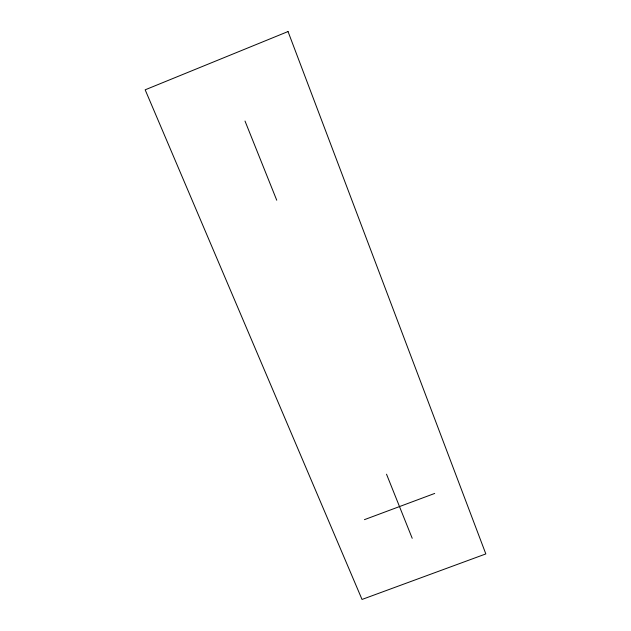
<?xml version="1.0" encoding="UTF-8"?>
<svg xmlns="http://www.w3.org/2000/svg" width="631" height="631" viewBox="0 0 631 631"><rect width="100%" height="100%" fill="white"/><g stroke="black" fill="none" stroke-linecap="round" stroke-linejoin="round"><path stroke-width="0.95" d="M364.45 519.652L434.696 493.442M245.009 121.049L276.733 200.224M386.519 474.197L412.209 538.298M288.036 31.55L145.169 89.815L362.028 599.45L485.831 553.923L288.036 31.55"/></g></svg>
